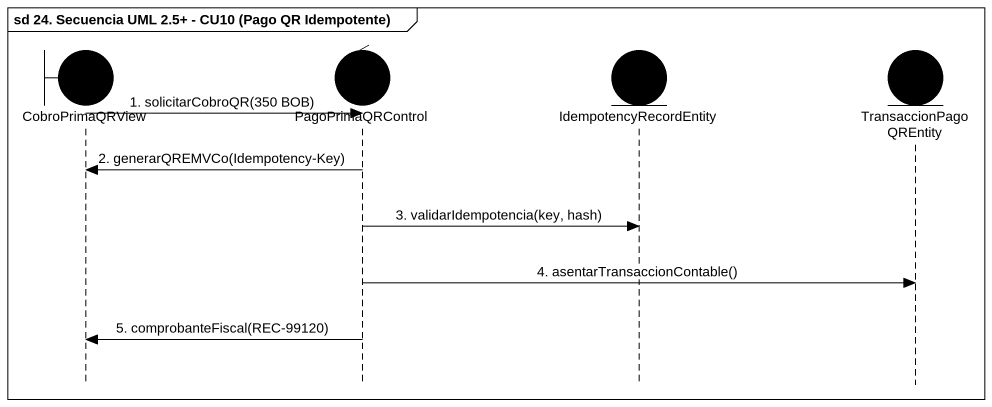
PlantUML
@startuml
mainframe sd 24. Secuencia UML 2.5+ - CU10 (Pago QR Idempotente)
hide footbox
boundary CobroPrimaQRView #000000
control PagoPrimaQRControl #000000
entity IdempotencyRecordEntity #000000
entity TransaccionPagoQREntity #000000

CobroPrimaQRView -> PagoPrimaQRControl : 1. solicitarCobroQR(350 BOB)
PagoPrimaQRControl -> CobroPrimaQRView : 2. generarQREMVCo(Idempotency-Key)
PagoPrimaQRControl -> IdempotencyRecordEntity : 3. validarIdempotencia(key, hash)
PagoPrimaQRControl -> TransaccionPagoQREntity : 4. asentarTransaccionContable()
PagoPrimaQRControl -> CobroPrimaQRView : 5. comprobanteFiscal(REC-99120)
@enduml
